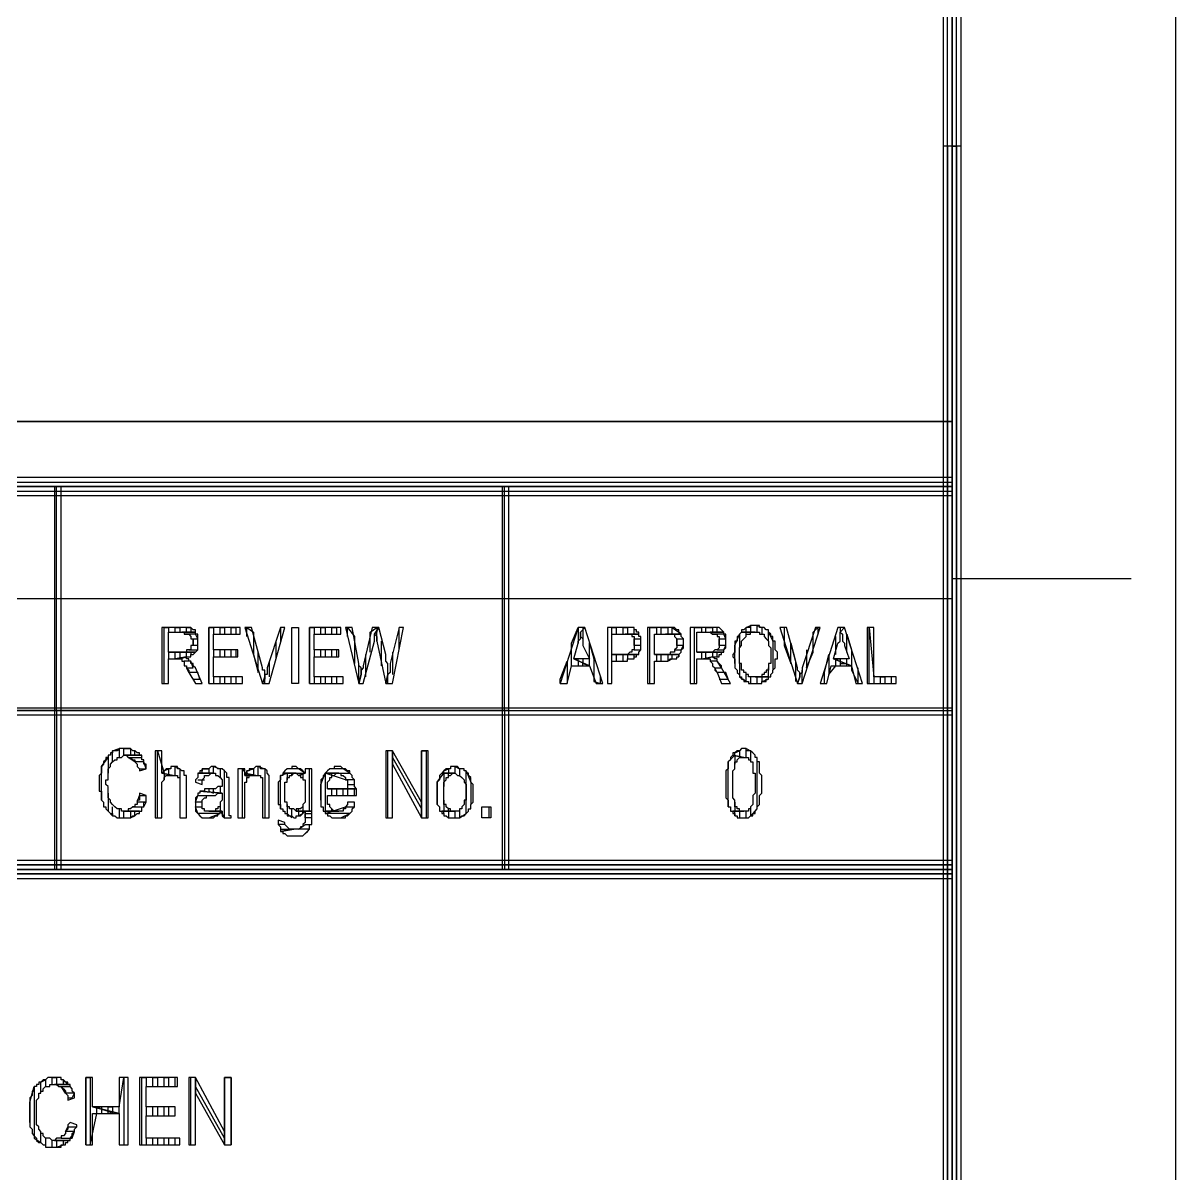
# Model space of a CAD drawing. Extents: x 0 to 594, y 0 to 420.
# Drawn here: x 542.5 to 594, y 51.4 to 102.8 of the extents above; entities that cross this region are included whole.
import ezdxf

# ---------------------------------------------------------------- set-up
doc = ezdxf.new("R2010")
doc.units = 0

msp = doc.modelspace()

# ---------------------------------------------------------------- linework, layer by layer
at = {"layer": 'GT_1', "flags": 128}
for points in [[(0, 0), (594, 0), (594, 420), (0, 420), (0, 0)], [(25, 10), (584, 10), (584, 85), (404, 85), (404, 410), (25, 410), (25, 10)], [(584, 85), (584, 410), (404, 410), (404, 85), (584, 85)], [(583.6, 10.4), (584.4, 9.6), (584.4, 410.4), (583.6, 409.6), (583.6, 10.4)], [(584.2, 9.8), (584.2, 410.2), (584, 410), (584, 10), (583.8, 10.2), (583.8, 409.8)], [(584.4, 97.3), (583.6, 97.3), (583.6, 10), (584.4, 10), (584.4, 97.3)], [(583.8, 97.3), (583.8, 10), (584, 10), (584, 97.3), (584.2, 97.3), (584.2, 10)], [(404, 82.5), (404, 81.7), (584, 81.7), (584, 82.5), (404, 82.5)], [(404, 81.9), (584, 81.9), (584, 82.1), (404, 82.1), (404, 82.3), (584, 82.3)], [(404, 82.1), (584, 82.1)], [(543.9, 72.1), (544.2, 72.1), (544.2, 82.1), (543.9, 82.1), (543.9, 72.1)], [(544, 72.1), (544, 82.1)], [(563.9, 72.1), (564.2, 72.1), (564.2, 82.1), (563.9, 82.1), (563.9, 72.1)], [(564, 72.1), (564, 82.1)], [(584, 78), (592, 78)], [(404, 77.1), (584, 77.1)], [(549.6, 75.8), (548.7, 75.8), (548.7, 73.3), (549, 73.3), (549, 74.4), (549.3, 74.4), (549.8, 74.5), (549.8, 74.5), (549.9, 74.5), (549.9, 74.5), (550, 74.5), (550, 74.6), (550.1, 74.6), (550.1, 74.6), (550.2, 74.7), (550.2, 74.7), (550.2, 74.7), (549, 74.7), (549, 75.6), (549.6, 75.6), (550.2, 75.6), (550.2, 75.7), (550.1, 75.7), (550.1, 75.7), (550, 75.8), (550, 75.8), (550, 75.8), (549.9, 75.8), (549.9, 75.8), (549.8, 75.8), (549.8, 75.8), (549.7, 75.8), (549.6, 75.8)], [(548.8, 73.3), (548.8, 75.8), (549, 75.8), (549, 75.6)], [(549.3, 75.6), (549.3, 75.8), (549.5, 75.8), (549.5, 75.6)], [(549.8, 75.6), (549.8, 75.8), (550, 75.8), (550, 75.6)], [(550.8, 73.3), (550.8, 75.8), (551, 75.8), (551, 75.5)], [(552.2, 75.8), (550.8, 75.8), (550.8, 73.3), (552.3, 73.3), (552.3, 73.6), (551, 73.6), (551, 74.5), (552.1, 74.5), (552.1, 74.8), (551, 74.8), (551, 75.5), (552.2, 75.5), (552.2, 75.8)], [(551.3, 75.5), (551.3, 75.8), (551.5, 75.8), (551.5, 75.5)], [(551.8, 75.5), (551.8, 75.8), (552, 75.8), (552, 75.5)], [(552.7, 75.8), (552.4, 75.8), (553.2, 73.3), (553.3, 73.6), (553.3, 73.7), (553.3, 73.7), (553.3, 73.8), (553.3, 73.9), (553.2, 73.9), (553.2, 74), (552.7, 75.8)], [(552.5, 75.4), (552.5, 75.8), (552.8, 75.6), (552.8, 74.6), (553, 73.8), (553, 74.7)], [(554.2, 75.8), (554, 75.8), (553.4, 74), (553.4, 74), (553.4, 73.9), (553.4, 73.9), (553.4, 73.8), (553.4, 73.7), (553.3, 73.7), (553.3, 73.6), (553.2, 73.3), (553.5, 73.3), (554.2, 75.8)], [(554, 75.8), (554, 75.2)], [(554.5, 73.3), (554.5, 75.8)], [(554.5, 73.3), (554.5, 75.8), (554.8, 75.8), (554.8, 73.3), (554.5, 73.3)], [(555.3, 73.3), (555.3, 75.8), (555.5, 75.8), (555.5, 75.5)], [(556.7, 75.8), (555.3, 75.8), (555.3, 73.3), (556.8, 73.3), (556.8, 73.6), (555.5, 73.6), (555.5, 74.5), (556.6, 74.5), (556.6, 74.8), (555.5, 74.8), (555.5, 75.5), (556.7, 75.5), (556.7, 75.8)], [(555.8, 75.5), (555.8, 75.8), (556, 75.8), (556, 75.5)], [(556.3, 75.5), (556.3, 75.8), (556.5, 75.8), (556.5, 75.5)], [(557.2, 75.8), (556.9, 75.8), (557.5, 73.3), (557.6, 73.7), (557.6, 73.7), (557.6, 73.8), (557.6, 73.8), (557.6, 73.9), (557.6, 74), (557.5, 74.1), (557.5, 74.1), (557.5, 74.2), (557.2, 75.8)], [(557, 75.4), (557, 75.8), (557.3, 75.4), (557.3, 74.2)], [(558.4, 75.8), (558.1, 75.8), (557.7, 74.1), (557.7, 74.1), (557.7, 74.1), (557.7, 74), (557.7, 74), (557.6, 73.9), (557.6, 73.8), (557.6, 73.7), (557.5, 73.3), (557.7, 73.3), (558.2, 75.2), (558.2, 75.3), (558.2, 75.3), (558.2, 75.4), (558.2, 75.4), (558.2, 75.5), (558.4, 75.8)], [(558, 74.7), (558, 75.6), (558.3, 75.8), (558.3, 75.6)], [(558.4, 75.8), (558.2, 75.5), (558.2, 75.5), (558.3, 75.4), (558.3, 75.3), (558.3, 75.2), (558.7, 73.3), (558.8, 73.7), (558.8, 73.7), (558.8, 73.8), (558.8, 73.9), (558.8, 73.9), (558.8, 74), (558.8, 74.1), (558.8, 74.1), (558.8, 74.2), (558.7, 74.3), (558.7, 74.3), (558.7, 74.4), (558.7, 74.5), (558.7, 74.6), (558.4, 75.8)], [(559.5, 75.8), (559.3, 75.8), (558.9, 74.2), (558.9, 74.1), (558.9, 74.1), (558.9, 74), (558.9, 73.9), (558.9, 73.9), (558.9, 73.8), (558.8, 73.7), (558.8, 73.7), (558.7, 73.3), (559, 73.3), (559.5, 75.8)], [(559.3, 74.8), (559.3, 75.8)], [(566.5, 73.3), (566.5, 73.5), (566.8, 74.3), (566.8, 73.3), (567, 74.1), (567, 75.1), (567.3, 75.8), (567.3, 75.1)], [(567.6, 75.8), (567.3, 75.8), (566.5, 73.3), (566.8, 73.3), (567, 74.1), (567.8, 74.1), (567.1, 74.4), (567.3, 75.1), (567.3, 75.2), (567.3, 75.2), (567.4, 75.3), (567.4, 75.4), (567.4, 75.4), (567.4, 75.5), (567.4, 75.6), (567.6, 75.8)], [(567.6, 75.8), (567.4, 75.6), (567.4, 75.5), (567.4, 75.5), (567.4, 75.4), (567.5, 75.3), (567.5, 75.3), (567.5, 75.2), (567.5, 75.1), (567.5, 75), (567.8, 74.4), (567.1, 74.4), (567.8, 74.1), (568.1, 73.3), (568.4, 73.3), (567.6, 75.8)], [(567.5, 75.8), (567.5, 75.8)], [(567.5, 75.8), (567.5, 75)], [(569.3, 75.8), (568.6, 75.8), (568.6, 73.3), (568.8, 73.3), (568.8, 74.3), (569.4, 74.3), (569.4, 74.3), (569.5, 74.3), (569.5, 74.4), (569.6, 74.4), (569.7, 74.4), (569.7, 74.4), (569.8, 74.4), (569.8, 74.4), (569.8, 74.5), (569.9, 74.5), (569.9, 74.5), (569.9, 74.6), (570, 74.6), (568.8, 74.6), (568.8, 75.5), (569.4, 75.5), (570, 75.5), (570, 75.6), (569.9, 75.6), (569.9, 75.7), (569.9, 75.7), (569.8, 75.7), (569.8, 75.8), (569.7, 75.8), (569.6, 75.8), (569.6, 75.8), (569.6, 75.8), (569.5, 75.8), (569.5, 75.8), (569.4, 75.8), (569.3, 75.8)], [(568.8, 73.3), (568.8, 75.8), (569, 75.8), (569, 75.5)], [(569.3, 75.5), (569.3, 75.8), (569.5, 75.8), (569.5, 75.5)], [(569.8, 75.5), (569.8, 75.8)], [(571.2, 75.8), (570.4, 75.8), (570.4, 73.3), (570.7, 73.3), (570.7, 74.3), (571.2, 74.3), (571.3, 74.3), (571.3, 74.3), (571.4, 74.4), (571.5, 74.4), (571.5, 74.4), (571.6, 74.4), (571.6, 74.4), (571.7, 74.4), (571.7, 74.5), (571.7, 74.5), (571.8, 74.5), (571.8, 74.6), (571.8, 74.6), (570.7, 74.6), (570.7, 75.5), (571.2, 75.5), (571.9, 75.5), (571.8, 75.6), (571.8, 75.6), (571.8, 75.7), (571.7, 75.7), (571.7, 75.7), (571.6, 75.8), (571.6, 75.8), (571.5, 75.8), (571.5, 75.8), (571.4, 75.8), (571.4, 75.8), (571.3, 75.8), (571.3, 75.8), (571.2, 75.8)], [(570.5, 73.3), (570.5, 75.8), (570.8, 75.8), (570.8, 75.5)], [(571, 75.5), (571, 75.8), (571.3, 75.8), (571.3, 75.5)], [(571.5, 75.5), (571.5, 75.8), (571.8, 75.6), (571.8, 75.5)], [(573.2, 75.8), (572.3, 75.8), (572.3, 73.3), (572.6, 73.3), (572.6, 74.4), (572.9, 74.4), (573.3, 74.5), (573.4, 74.5), (573.5, 74.5), (573.5, 74.5), (573.6, 74.5), (573.6, 74.6), (573.7, 74.6), (573.7, 74.6), (573.7, 74.7), (573.8, 74.7), (573.8, 74.7), (572.6, 74.7), (572.6, 75.6), (573.2, 75.6), (573.8, 75.6), (573.7, 75.7), (573.7, 75.7), (573.7, 75.7), (573.6, 75.8), (573.6, 75.8), (573.6, 75.8), (573.5, 75.8), (573.5, 75.8), (573.4, 75.8), (573.3, 75.8), (573.3, 75.8), (573.2, 75.8)], [(572.5, 73.3), (572.5, 75.8), (572.8, 75.8), (572.8, 75.6)], [(573, 75.6), (573, 75.8), (573.3, 75.8), (573.3, 75.6)], [(573.5, 75.6), (573.5, 75.8)], [(575.2, 75.9), (575.2, 75.9), (575.1, 75.9), (575.1, 75.9), (575, 75.9), (575, 75.8), (574.9, 75.8), (574.9, 75.8), (574.8, 75.8), (574.8, 75.8), (574.7, 75.7), (574.7, 75.7), (574.6, 75.7), (574.6, 75.6), (575.2, 75.6), (575.3, 75.6), (575.3, 75.6), (575.4, 75.6), (575.4, 75.5), (575.5, 75.5), (575.5, 75.5), (575.6, 75.5), (575.6, 75.4), (575.6, 75.4), (575.7, 75.3), (575.7, 75.3), (575.8, 75.2), (575.8, 75.2), (575.8, 75.1), (575.8, 75.1), (575.8, 75), (575.9, 74.9), (575.9, 74.9), (575.9, 74.8), (575.9, 74.7), (575.9, 74.7), (575.9, 74.6), (575.9, 74.5), (575.9, 74.4), (575.9, 74.4), (575.9, 74.3), (575.9, 74.2), (575.8, 74.2), (575.8, 74.1), (575.8, 74), (575.8, 74), (575.8, 73.9), (575.7, 73.9), (575.7, 73.8), (575.7, 73.8), (575.6, 73.8), (575.6, 73.7), (575.6, 73.7), (575.5, 73.7), (575.5, 73.6), (575.4, 73.6), (575.4, 73.6), (575.3, 73.6), (575.3, 73.6), (575.2, 73.6), (575.8, 73.6), (575.9, 73.6), (575.9, 73.7), (575.9, 73.7), (576, 73.8), (576, 73.8), (576, 73.9), (576, 73.9), (576.1, 74), (576.1, 74), (576.1, 74.1), (576.1, 74.2), (576.1, 74.2), (576.1, 74.3), (576.1, 74.4), (576.2, 74.4), (576.2, 74.5), (576.2, 74.6), (576.2, 74.6), (576.2, 74.7), (576.1, 74.8), (576.1, 74.9), (576.1, 74.9), (576.1, 75), (576.1, 75.1), (576.1, 75.1), (576.1, 75.2), (576, 75.2), (576, 75.3), (576, 75.3), (576, 75.4), (575.9, 75.4), (575.9, 75.5), (575.9, 75.5), (575.8, 75.6), (575.8, 75.6), (575.8, 75.7), (575.7, 75.7), (575.7, 75.7), (575.6, 75.8), (575.6, 75.8), (575.5, 75.8), (575.5, 75.8), (575.4, 75.8), (575.4, 75.9), (575.3, 75.9), (575.3, 75.9), (575.2, 75.9)], [(574.8, 75.6), (574.8, 75.8), (575, 75.9), (575, 75.6)], [(575.3, 75.6), (575.3, 75.9), (575.5, 75.8), (575.5, 75.5)], [(576.6, 75.8), (576.3, 75.8), (577.1, 73.3), (577.2, 73.6), (577.2, 73.7), (577.2, 73.7), (577.2, 73.8), (577.1, 73.9), (577.1, 73.9), (577.1, 74), (576.6, 75.8)], [(576.5, 75.8), (576.5, 75), (576.8, 74.2), (576.8, 75.1), (577, 74.3), (577, 73.4)], [(578.1, 75.8), (577.9, 75.8), (577.3, 74), (577.3, 74), (577.3, 73.9), (577.3, 73.9), (577.3, 73.8), (577.2, 73.7), (577.2, 73.7), (577.2, 73.6), (577.1, 73.3), (577.3, 73.3), (578.1, 75.8)], [(577.5, 74.8), (577.5, 74), (577.8, 74.7), (577.8, 75.6), (578, 75.8), (578, 75.5)], [(579.2, 75.8), (578.9, 75.8), (578.1, 73.3), (578.4, 73.3), (578.6, 74.1), (579.5, 74.1), (578.7, 74.4), (578.9, 75.1), (579, 75.2), (579, 75.2), (579, 75.3), (579, 75.4), (579, 75.4), (579, 75.5), (579, 75.6), (579.2, 75.8)], [(579.2, 75.8), (579, 75.6), (579.1, 75.5), (579.1, 75.5), (579.1, 75.4), (579.1, 75.3), (579.1, 75.3), (579.1, 75.2), (579.2, 75.1), (579.2, 75), (579.4, 74.4), (578.7, 74.4), (579.5, 74.1), (579.7, 73.3), (580, 73.3), (579.2, 75.8)], [(579, 75.8), (579, 75.6)], [(580.5, 75.8), (580.2, 75.8), (580.2, 73.3), (581.5, 73.3), (581.5, 73.6), (580.5, 73.6), (580.5, 75.8)], [(580.3, 73.3), (580.3, 75.8), (580.5, 73.6), (580.5, 73.3), (580.8, 73.3), (580.8, 73.6), (581, 73.6), (581, 73.3), (581.3, 73.3), (581.3, 73.6)], [(550.2, 75.6), (549.6, 75.6), (549.7, 75.6), (549.7, 75.5), (549.8, 75.5), (549.8, 75.5), (549.9, 75.5), (549.9, 75.5), (550, 75.4), (550, 75.4), (550, 75.3), (550.1, 75.3), (550.1, 75.2), (550.1, 75.1), (550.1, 75.1), (550.1, 75), (550, 75), (550, 74.9), (550, 74.9), (550, 74.8), (549.9, 74.8), (549.9, 74.8), (549.8, 74.8), (549.8, 74.7), (549.7, 74.7), (549.6, 74.7), (549.6, 74.7), (549, 74.7), (550.2, 74.7), (550.3, 74.8), (550.3, 74.8), (550.3, 74.9), (550.3, 74.9), (550.3, 75), (550.3, 75.1), (550.3, 75.1), (550.3, 75.2), (550.3, 75.3), (550.3, 75.3), (550.3, 75.4), (550.3, 75.5), (550.3, 75.5), (550.2, 75.5), (550.2, 75.6)], [(549.9, 74.8), (550.3, 74.8), (550.3, 75), (550.1, 75), (550.1, 75.3), (550.3, 75.3), (550.2, 75.5), (549.7, 75.5)], [(553.8, 74.4), (553.8, 75.2)], [(558.3, 75.2), (558.3, 75.6)], [(558.5, 75.2), (558.5, 74.1)], [(570, 75.5), (569.4, 75.5), (569.4, 75.5), (569.5, 75.5), (569.5, 75.5), (569.6, 75.5), (569.6, 75.5), (569.6, 75.5), (569.7, 75.5), (569.7, 75.4), (569.8, 75.4), (569.8, 75.4), (569.8, 75.3), (569.8, 75.2), (569.8, 75.2), (569.8, 75.1), (569.8, 75.1), (569.8, 75), (569.8, 74.9), (569.8, 74.9), (569.8, 74.8), (569.7, 74.8), (569.7, 74.7), (569.7, 74.7), (569.6, 74.7), (569.6, 74.7), (569.5, 74.6), (569.4, 74.6), (569.4, 74.6), (568.8, 74.6), (570, 74.6), (570, 74.7), (570, 74.7), (570.1, 74.8), (570.1, 74.8), (570.1, 74.9), (570.1, 75), (570.1, 75), (570.1, 75.1), (570.1, 75.2), (570.1, 75.3), (570.1, 75.3), (570.1, 75.4), (570, 75.4), (570, 75.5), (570, 75.5)], [(569.8, 74.8), (570.1, 74.8), (570.1, 75), (569.8, 75), (569.8, 75.3), (570.1, 75.3)], [(571.9, 75.5), (571.2, 75.5), (571.3, 75.5), (571.3, 75.5), (571.4, 75.5), (571.4, 75.5), (571.5, 75.5), (571.5, 75.5), (571.6, 75.5), (571.6, 75.4), (571.6, 75.4), (571.7, 75.3), (571.7, 75.2), (571.7, 75.2), (571.7, 75.1), (571.7, 75.1), (571.7, 75), (571.7, 74.9), (571.7, 74.9), (571.6, 74.8), (571.6, 74.8), (571.6, 74.7), (571.5, 74.7), (571.5, 74.7), (571.4, 74.7), (571.4, 74.6), (571.3, 74.6), (571.2, 74.6), (570.7, 74.6), (571.8, 74.6), (571.9, 74.7), (571.9, 74.7), (571.9, 74.8), (571.9, 74.8), (572, 74.9), (572, 75), (572, 75), (572, 75.1), (572, 75.2), (572, 75.3), (572, 75.3), (571.9, 75.4), (571.9, 75.4), (571.9, 75.5), (571.9, 75.5)], [(571.6, 74.8), (571.9, 74.8), (572, 75), (571.7, 75), (571.7, 75.3), (572, 75.3)], [(573.8, 75.6), (573.2, 75.6), (573.2, 75.6), (573.3, 75.5), (573.4, 75.5), (573.4, 75.5), (573.5, 75.5), (573.5, 75.5), (573.5, 75.4), (573.6, 75.4), (573.6, 75.3), (573.6, 75.3), (573.6, 75.2), (573.6, 75.1), (573.6, 75.1), (573.6, 75), (573.6, 75), (573.6, 74.9), (573.6, 74.9), (573.5, 74.8), (573.5, 74.8), (573.4, 74.8), (573.4, 74.8), (573.4, 74.8), (573.3, 74.7), (573.3, 74.7), (573.2, 74.7), (573.1, 74.7), (572.6, 74.7), (573.8, 74.7), (573.8, 74.8), (573.8, 74.8), (573.9, 74.9), (573.9, 74.9), (573.9, 75), (573.9, 75.1), (573.9, 75.1), (573.9, 75.2), (573.9, 75.3), (573.9, 75.3), (573.9, 75.4), (573.9, 75.5), (573.8, 75.5), (573.8, 75.5), (573.8, 75.6)], [(573.5, 74.8), (573.8, 74.8), (573.9, 75), (573.6, 75), (573.6, 75.3), (573.9, 75.3), (573.8, 75.5), (573.3, 75.5)], [(574.6, 75.6), (574.6, 75.6), (574.5, 75.5), (574.5, 75.5), (574.5, 75.4), (574.4, 75.4), (574.4, 75.3), (574.4, 75.3), (574.4, 75.2), (574.3, 75.2), (574.3, 75.1), (574.3, 75.1), (574.3, 75), (574.3, 74.9), (574.3, 74.8), (574.3, 74.8), (574.3, 74.7), (574.2, 74.6), (574.2, 74.5), (574.2, 74.5), (574.2, 74.5), (574.3, 74.4), (574.3, 74.3), (574.3, 74.2), (574.3, 74.2), (574.3, 74.1), (574.3, 74), (574.3, 74), (574.4, 73.9), (574.4, 73.8), (574.4, 73.8), (574.5, 73.7), (574.5, 73.7), (574.5, 73.6), (574.6, 73.6), (574.6, 73.5), (574.7, 73.5), (574.7, 73.5), (574.7, 73.4), (574.8, 73.4), (574.8, 73.4), (574.9, 73.4), (574.9, 73.3), (575, 73.3), (575, 73.3), (575.1, 73.3), (575.1, 73.3), (575.2, 73.3), (575.3, 73.3), (575.3, 73.3), (575.4, 73.3), (575.4, 73.3), (575.5, 73.3), (575.5, 73.4), (575.6, 73.4), (575.6, 73.4), (575.7, 73.4), (575.7, 73.4), (575.7, 73.5), (575.8, 73.5), (575.8, 73.6), (575.2, 73.6), (575.2, 73.6), (575.1, 73.6), (575.1, 73.6), (575, 73.6), (575, 73.6), (574.9, 73.6), (574.9, 73.7), (574.8, 73.7), (574.8, 73.7), (574.8, 73.8), (574.7, 73.8), (574.7, 73.9), (574.6, 73.9), (574.6, 74), (574.6, 74.1), (574.6, 74.1), (574.6, 74.2), (574.5, 74.2), (574.5, 74.3), (574.5, 74.4), (574.5, 74.5), (574.5, 74.5), (574.5, 74.6), (574.5, 74.7), (574.5, 74.8), (574.5, 74.8), (574.5, 74.9), (574.6, 75), (574.6, 75), (574.6, 75.1), (574.6, 75.2), (574.6, 75.2), (574.7, 75.3), (574.7, 75.3), (574.7, 75.3), (574.8, 75.4), (574.8, 75.4), (574.8, 75.5), (574.9, 75.5), (574.9, 75.5), (575, 75.5), (575, 75.6), (575.1, 75.6), (575.2, 75.6), (575.2, 75.6), (574.6, 75.6)], [(574.3, 74.2), (574.3, 75), (574.5, 75.5), (574.5, 74.9)], [(574.8, 75.4), (574.8, 75.6), (575, 75.6), (575, 75.6)], [(575.8, 75.2), (575.8, 75.6), (576, 75.2), (576, 73.9)], [(578.8, 74.6), (578.8, 75.4)], [(579.3, 74.7), (579.3, 75.5), (579.5, 74.8), (579.5, 73.9), (579.8, 73.3), (579.8, 74)], [(549, 74.7), (549, 74.4), (549.3, 74.4), (549.3, 74.7)], [(549.5, 74.7), (549.5, 74.4), (549.8, 74.5), (549.8, 74.7)], [(550, 74.7), (550, 74.6)], [(551, 74.8), (551, 74.5)], [(551.3, 74.5), (551.3, 74.8)], [(551.5, 74.8), (551.5, 74.5)], [(551.8, 74.5), (551.8, 74.8)], [(552, 74.8), (552, 74.5)], [(555.5, 74.8), (555.5, 74.5)], [(555.8, 74.5), (555.8, 74.8)], [(556, 74.8), (556, 74.5)], [(556.3, 74.5), (556.3, 74.8)], [(556.5, 74.8), (556.5, 74.5)], [(559, 74.7), (559, 73.7)], [(567.5, 74.4), (567.5, 74.2), (567.8, 74.1), (567.8, 75.1), (568, 74.4), (568, 73.4), (568.3, 73.3), (568.3, 73.6)], [(572.8, 74.7), (572.8, 74.4), (573, 74.4), (573, 74.7)], [(573.3, 74.7), (573.3, 74.5), (573.5, 74.5), (573.5, 74.7)], [(549.8, 74.5), (549.3, 74.4), (549.4, 74.4), (549.4, 74.4), (549.5, 74.4), (549.5, 74.4), (549.5, 74.4), (549.6, 74.4), (549.6, 74.3), (549.6, 74.3), (549.7, 74.3), (549.7, 74.2), (549.7, 74.1), (549.8, 74.1), (549.8, 74), (549.8, 74), (549.9, 73.9), (549.9, 73.8), (550.2, 73.3), (550.5, 73.3), (550.2, 74), (550.1, 74.1), (550.1, 74.1), (550.1, 74.2), (550, 74.2), (550, 74.3), (549.9, 74.3), (549.9, 74.4), (549.9, 74.4), (549.8, 74.4), (549.8, 74.5)], [(550.1, 73.5), (550.4, 73.5), (550.3, 73.8), (549.9, 73.8), (549.8, 74), (550.1, 74), (550, 74.3), (549.7, 74.3)], [(553.5, 74.3), (553.5, 73.6)], [(557.8, 74.6), (557.8, 73.6)], [(567.3, 74.3), (567.3, 74.4)], [(567.3, 74.3), (567.3, 74.1), (567.5, 74.1), (567.5, 74.2)], [(569, 74.6), (569, 74.3), (569.3, 74.3), (569.3, 74.6)], [(569.5, 74.6), (569.5, 74.4), (569.8, 74.4), (569.8, 74.6)], [(570.8, 74.6), (570.8, 74.3), (571, 74.3), (571, 74.6)], [(571.3, 74.6), (571.3, 74.3), (571.5, 74.4), (571.5, 74.6)], [(571.8, 74.6), (571.8, 74.5)], [(573.3, 74.5), (572.9, 74.4), (572.9, 74.4), (573, 74.4), (573, 74.4), (573.1, 74.4), (573.1, 74.4), (573.2, 74.4), (573.2, 74.3), (573.2, 74.3), (573.2, 74.3), (573.3, 74.2), (573.3, 74.1), (573.3, 74.1), (573.4, 74), (573.4, 74), (573.4, 73.9), (573.5, 73.8), (573.7, 73.3), (574.1, 73.3), (573.7, 74), (573.7, 74), (573.7, 74.1), (573.7, 74.1), (573.6, 74.2), (573.6, 74.2), (573.5, 74.3), (573.5, 74.3), (573.5, 74.4), (573.5, 74.4), (573.4, 74.4), (573.3, 74.5)], [(573.6, 73.5), (574, 73.5), (573.9, 73.8), (573.5, 73.8), (573.4, 74), (573.7, 74), (573.5, 74.3), (573.2, 74.3)], [(574.5, 74.2), (574.5, 73.6), (574.8, 73.4), (574.8, 73.7)], [(578.3, 73.3), (578.3, 73.8), (578.5, 74.6), (578.5, 73.7), (578.8, 74.1), (578.8, 74.3)], [(578.8, 74.3), (578.8, 74.4), (579, 74.4), (579, 74.2), (579.3, 74.2), (579.3, 74.4)], [(579, 74.2), (579, 74.1), (579.3, 74.1), (579.3, 74.2)], [(553.3, 73.7), (553.3, 73.5)], [(557.5, 73.5), (557.5, 74.1)], [(558.8, 73.5), (558.8, 74)], [(567.8, 74.1), (567.8, 74.1)], [(575.5, 73.7), (575.5, 73.6), (575.8, 73.6), (575.8, 74)], [(577.3, 73.3), (577.3, 73.9)], [(551, 73.6), (551, 73.3), (551.3, 73.3), (551.3, 73.6)], [(551.5, 73.6), (551.5, 73.3), (551.8, 73.3), (551.8, 73.6)], [(552, 73.6), (552, 73.3)], [(553.3, 73.3), (553.3, 73.5)], [(555.5, 73.6), (555.5, 73.3), (555.8, 73.3), (555.8, 73.6)], [(556, 73.6), (556, 73.3), (556.3, 73.3), (556.3, 73.6)], [(556.5, 73.6), (556.5, 73.3)], [(557.5, 73.3), (557.5, 73.5)], [(558.8, 73.3), (558.8, 73.5)], [(575, 73.6), (575, 73.3), (575.3, 73.3), (575.3, 73.6), (575.5, 73.6), (575.5, 73.4), (575.8, 73.5), (575.8, 73.6)], [(575.3, 73.6), (575.3, 73.6)], [(404, 72.2), (404, 71.9), (584, 71.9), (584, 72.2), (404, 72.2)], [(404, 72.1), (584, 72.1)], [(404, 72.1), (584, 72.1)], [(564, 72.1), (544, 72.1), (524, 72.1), (504, 72.1), (484, 72.1), (464, 72.1)], [(542.7, 72.1), (549.7, 72.1)], [(544.2, 72.1), (543.9, 72.1), (543.9, 65), (544.2, 65), (544.2, 72.1)], [(544, 72.1), (544, 65)], [(551.5, 72.1), (551.9, 72.1)], [(553.7, 72.1), (560.7, 72.1)], [(562.5, 72.1), (562.9, 72.1)], [(564.2, 72.1), (563.9, 72.1), (563.9, 65), (564.2, 65), (564.2, 72.1)], [(564, 72.1), (564, 65)], [(564.7, 72.1), (571.7, 72.1)], [(573.5, 72.1), (573.9, 72.1)], [(575.7, 72.1), (584, 72.1)], [(547.1, 70.4), (547, 70.4), (547, 70.4), (546.9, 70.4), (546.8, 70.4), (546.8, 70.4), (546.7, 70.3), (546.7, 70.3), (546.6, 70.3), (546.5, 70.3), (546.5, 70.2), (546.4, 70.2), (546.4, 70.1), (546.3, 70.1), (546.3, 70), (546.2, 70), (546.2, 69.9), (546.1, 69.8), (546.1, 69.8), (546.1, 69.7), (546.1, 69.7), (546, 69.6), (546, 69.5), (546, 69.5), (546, 69.4), (546, 69.3), (545.9, 69.2), (545.9, 69.1), (545.9, 69), (545.9, 69), (545.9, 68.9), (545.9, 68.8), (545.9, 68.7), (545.9, 68.6), (545.9, 68.5), (546, 68.5), (546, 68.4), (546, 68.3), (546, 68.2), (546, 68.1), (546, 68.1), (546.1, 68), (546.1, 67.9), (546.1, 67.8), (546.2, 67.8), (546.2, 67.7), (546.3, 67.6), (546.3, 67.6), (546.4, 67.5), (546.4, 67.5), (546.5, 67.5), (546.5, 67.4), (546.6, 67.4), (546.6, 67.4), (546.7, 67.3), (546.8, 67.3), (546.8, 67.3), (546.9, 67.3), (547, 67.3), (547, 67.3), (547.1, 67.3), (547.1, 67.3), (547.2, 67.3), (547.3, 67.3), (547.3, 67.3), (547.4, 67.4), (547.5, 67.4), (547.5, 67.4), (547.6, 67.5), (547.6, 67.5), (547.7, 67.5), (547.7, 67.6), (547, 67.6), (547, 67.6), (546.9, 67.6), (546.9, 67.7), (546.8, 67.7), (546.7, 67.7), (546.7, 67.7), (546.6, 67.8), (546.6, 67.8), (546.5, 67.9), (546.5, 67.9), (546.4, 68), (546.4, 68), (546.4, 68.1), (546.3, 68.2), (546.3, 68.2), (546.3, 68.3), (546.3, 68.4), (546.3, 68.4), (546.3, 68.5), (546.3, 68.6), (546.3, 68.7), (546.2, 68.8), (546.2, 68.9), (546.2, 69), (546.3, 69), (546.3, 69.1), (546.3, 69.2), (546.3, 69.3), (546.3, 69.4), (546.3, 69.4), (546.3, 69.5), (546.4, 69.6), (546.4, 69.7), (546.4, 69.7), (546.5, 69.8), (546.5, 69.8), (546.6, 69.9), (546.6, 69.9), (546.7, 69.9), (546.7, 70), (546.8, 70), (546.8, 70), (546.9, 70), (547, 70.1), (547, 70.1), (547.8, 70.1), (547.7, 70.1), (547.7, 70.2), (547.6, 70.2), (547.6, 70.2), (547.5, 70.3), (547.5, 70.3), (547.4, 70.3), (547.3, 70.4), (547.3, 70.4), (547.2, 70.4), (547.1, 70.4), (547.1, 70.4)], [(546.5, 69.8), (546.5, 70.3), (546.8, 70.4), (546.8, 70)], [(547, 70.1), (547, 70.4), (547.3, 70.4), (547.3, 70.1)], [(547.8, 70.1), (547, 70.1), (547.1, 70.1), (547.2, 70), (547.2, 70), (547.3, 70), (547.3, 70), (547.4, 69.9), (547.4, 69.9), (547.5, 69.9), (547.5, 69.8), (547.6, 69.7), (547.6, 69.7), (547.6, 69.6), (547.7, 69.5), (547.7, 69.4), (548, 69.5), (548, 69.6), (548, 69.7), (547.9, 69.7), (547.9, 69.8), (547.9, 69.9), (547.8, 69.9), (547.8, 70), (547.8, 70.1)], [(547.5, 70.1), (547.5, 70.3)], [(548.7, 70.3), (548.4, 70.3), (548.4, 67.3), (548.7, 67.3), (548.7, 68.5), (548.7, 68.6), (548.7, 68.7), (548.7, 68.8), (548.7, 68.9), (548.7, 68.9), (548.8, 69), (548.8, 69.1), (548.8, 69.1), (548.9, 69.2), (549, 69.2), (549, 69.2), (549.1, 69.2), (549.2, 69.2), (548.7, 69.3), (548.7, 70.3)], [(548.5, 67.3), (548.5, 70.3), (548.8, 69.3), (548.8, 69)], [(559, 70.3), (558.7, 70.3), (558.7, 67.3), (559, 67.3), (559, 69.7), (559, 70.3)], [(558.8, 67.3), (558.8, 70.3)], [(559, 70.3), (559, 69.7), (560.3, 67.3), (560.3, 68), (559, 70.3)], [(560.3, 67.3), (560.3, 70.3), (560.5, 70.3), (560.5, 67.3)], [(560.6, 70.3), (560.3, 70.3), (560.3, 68), (560.3, 67.3), (560.6, 67.3), (560.6, 70.3)], [(574.2, 70.1), (574.1, 70), (574.1, 69.9), (574, 69.8), (574, 69.8), (574, 69.7), (574, 69.7), (574, 69.6), (574, 69.5), (573.9, 69.4), (573.9, 69.4), (573.9, 69.3), (573.9, 69.2), (573.9, 69.1), (573.9, 69), (573.9, 68.9), (573.9, 68.8), (573.9, 68.8), (573.9, 68.7), (573.9, 68.6), (573.9, 68.5), (573.9, 68.4), (573.9, 68.3), (573.9, 68.2), (574, 68.1), (574, 68), (574, 68), (574, 67.9), (574, 67.8), (574.1, 67.8), (574.1, 67.7), (574.1, 67.7), (574.1, 67.6), (574.2, 67.6), (574.7, 67.6), (574.7, 67.6), (574.6, 67.6), (574.5, 67.6), (574.5, 67.7), (574.4, 67.7), (574.4, 67.8), (574.3, 67.8), (574.3, 67.9), (574.3, 67.9), (574.3, 68), (574.3, 68.1), (574.3, 68.1), (574.2, 68.2), (574.2, 68.3), (574.2, 68.4), (574.2, 68.5), (574.2, 68.6), (574.2, 68.7), (574.2, 68.8), (574.2, 68.9), (574.2, 69), (574.2, 69.1), (574.2, 69.2), (574.2, 69.3), (574.2, 69.4), (574.3, 69.5), (574.3, 69.5), (574.3, 69.6), (574.3, 69.7), (574.3, 69.7), (574.3, 69.8), (574.4, 69.8), (574.4, 69.9), (574.5, 70), (574.5, 70), (574.6, 70), (574.6, 70), (574.7, 70), (574.2, 70.1)], [(574, 67.8), (574, 69.8), (574.3, 70.1), (574.3, 69.7)], [(574.7, 70.4), (574.6, 70.4), (574.5, 70.3), (574.5, 70.3), (574.4, 70.3), (574.4, 70.3), (574.3, 70.2), (574.3, 70.2), (574.2, 70.2), (574.2, 70.1), (574.2, 70.1), (574.7, 70), (574.7, 70), (574.8, 70), (574.8, 70), (574.9, 70), (574.9, 69.9), (575, 69.9), (575, 69.8), (575, 69.8), (575.1, 69.8), (575.1, 69.7), (575.1, 69.6), (575.1, 69.6), (575.1, 69.5), (575.1, 69.4), (575.1, 69.3), (575.2, 69.3), (575.2, 69.2), (575.2, 69.1), (575.2, 68.9), (575.2, 68.8), (575.2, 68.8), (575.2, 68.7), (575.2, 68.6), (575.2, 68.5), (575.2, 68.4), (575.1, 68.3), (575.1, 68.2), (575.1, 68.1), (575.1, 68.1), (575.1, 68), (575.1, 67.9), (575.1, 67.9), (575, 67.8), (575, 67.8), (575, 67.7), (574.9, 67.7), (574.9, 67.6), (574.8, 67.6), (574.8, 67.6), (574.7, 67.6), (574.2, 67.6), (574.2, 67.5), (574.3, 67.5), (574.3, 67.4), (574.4, 67.4), (574.4, 67.3), (574.5, 67.3), (574.6, 67.3), (574.6, 67.3), (574.7, 67.3), (574.7, 67.3), (574.8, 67.3), (574.8, 67.3), (574.9, 67.3), (575, 67.4), (575, 67.4), (575.1, 67.4), (575.1, 67.5), (575.1, 67.5), (575.2, 67.5), (575.2, 67.6), (575.3, 67.7), (575.3, 67.7), (575.3, 67.8), (575.4, 67.9), (575.4, 68), (575.4, 68), (575.4, 68.1), (575.4, 68.1), (575.4, 68.2), (575.4, 68.3), (575.5, 68.4), (575.5, 68.4), (575.5, 68.5), (575.5, 68.6), (575.5, 68.7), (575.5, 68.8), (575.5, 68.9), (575.5, 69), (575.5, 69.1), (575.5, 69.2), (575.5, 69.2), (575.4, 69.3), (575.4, 69.4), (575.4, 69.5), (575.4, 69.5), (575.4, 69.6), (575.4, 69.7), (575.4, 69.8), (575.3, 69.8), (575.3, 69.9), (575.3, 70), (575.2, 70), (575.2, 70.1), (575.1, 70.2), (575.1, 70.2), (575, 70.3), (575, 70.3), (575, 70.3), (574.9, 70.3), (574.8, 70.3), (574.8, 70.4), (574.7, 70.4)], [(574.3, 70.1), (574.3, 70.2), (574.5, 70.3), (574.5, 70)], [(574.8, 70), (574.8, 70.4), (575, 70.3), (575, 69.8)], [(546, 68.1), (546, 69.6), (546.3, 70), (546.3, 69.3)], [(547.7, 69.5), (548, 69.5), (547.9, 69.8), (547.5, 69.8), (547.2, 70), (547.8, 70)], [(549.2, 69.6), (549.1, 69.6), (549.1, 69.5), (549, 69.5), (548.9, 69.5), (548.9, 69.5), (548.8, 69.4), (548.8, 69.4), (548.7, 69.3), (548.7, 69.3), (549.2, 69.2), (549.2, 69.2), (549.3, 69.2), (549.3, 69.2), (549.4, 69.2), (549.4, 69.1), (549.4, 69.1), (549.5, 69.1), (549.5, 69), (549.5, 68.9), (549.5, 68.8), (549.5, 68.7), (549.5, 67.3), (549.8, 67.3), (549.8, 68.7), (549.8, 68.8), (549.8, 68.9), (549.8, 69), (549.8, 69.1), (549.8, 69.1), (549.8, 69.2), (549.7, 69.2), (549.7, 69.3), (549.7, 69.4), (549.6, 69.4), (549.5, 69.5), (549.5, 69.5), (549.5, 69.5), (549.4, 69.5), (549.4, 69.6), (549.3, 69.6), (549.2, 69.6)], [(548.8, 69.3), (548.8, 69.4), (549, 69.5), (549, 69.2), (549.3, 69.2), (549.3, 69.6), (549.5, 69.5), (549.5, 67.3), (549.8, 67.3), (549.8, 69)], [(551, 69.6), (550.9, 69.6), (550.9, 69.6), (550.8, 69.5), (550.7, 69.5), (550.7, 69.5), (550.6, 69.5), (550.5, 69.5), (550.5, 69.4), (550.4, 69.4), (550.4, 69.3), (550.3, 69.3), (551, 69.3), (551, 69.3), (551.1, 69.3), (551.1, 69.2), (551.2, 69.2), (551.2, 69.2), (551.3, 69.1), (551.3, 69.1), (551.3, 69.1), (551.4, 69), (551.4, 68.9), (551.4, 68.8), (551.4, 68.7), (551.3, 68.7), (551.3, 68.7), (551.2, 68.7), (551.2, 68.7), (551.1, 68.6), (551, 68.6), (550.9, 68.6), (550.8, 68.6), (550.8, 68.6), (550.7, 68.6), (550.6, 68.6), (550.6, 68.5), (550.5, 68.5), (550.5, 68.5), (550.4, 68.5), (551.4, 68.4), (551.4, 68.3), (551.4, 68.2), (551.4, 68.1), (551.4, 68.1), (551.3, 68), (551.3, 67.9), (551.3, 67.9), (551.3, 67.8), (551.2, 67.8), (551.2, 67.7), (551.1, 67.7), (551.1, 67.6), (551, 67.6), (551.4, 67.6), (551.4, 67.6), (551.4, 67.5), (551.4, 67.4), (551.5, 67.3), (551.8, 67.3), (551.8, 67.4), (551.7, 67.4), (551.7, 67.5), (551.7, 67.6), (551.7, 67.6), (551.7, 67.7), (551.7, 67.7), (551.7, 67.8), (551.7, 67.9), (551.7, 68), (551.7, 68.1), (551.7, 68.3), (551.7, 68.7), (551.7, 68.8), (551.7, 68.9), (551.7, 69), (551.7, 69), (551.7, 69.1), (551.6, 69.1), (551.6, 69.2), (551.6, 69.3), (551.6, 69.3), (551.5, 69.4), (551.5, 69.4), (551.4, 69.5), (551.4, 69.5), (551.3, 69.5), (551.3, 69.5), (551.2, 69.5), (551.1, 69.6), (551.1, 69.6), (551, 69.6)], [(551, 69.3), (551, 69.6), (551.3, 69.5), (551.3, 69.1)], [(552.9, 69.6), (552.9, 69.6), (552.8, 69.5), (552.7, 69.5), (552.7, 69.5), (552.6, 69.5), (552.6, 69.4), (552.5, 69.4), (552.5, 69.3), (552.4, 69.3), (552.9, 69.2), (553, 69.2), (553, 69.2), (553.1, 69.2), (553.1, 69.1), (553.2, 69.1), (553.2, 69), (553.2, 69), (553.2, 68.9), (553.2, 68.9), (553.2, 68.8), (553.2, 68.7), (553.2, 67.3), (553.5, 67.3), (553.5, 68.7), (553.5, 68.7), (553.5, 68.8), (553.5, 68.9), (553.5, 69), (553.5, 69), (553.5, 69.1), (553.5, 69.2), (553.5, 69.2), (553.4, 69.3), (553.4, 69.4), (553.4, 69.4), (553.3, 69.5), (553.2, 69.5), (553.2, 69.5), (553.1, 69.5), (553.1, 69.6), (553, 69.6), (552.9, 69.6)], [(552.5, 69.3), (552.5, 69.4), (552.8, 69.5), (552.8, 69.2), (553, 69.2), (553, 69.6), (553.3, 69.5), (553.3, 67.3)], [(554.6, 69.6), (554.6, 69.6), (554.5, 69.6), (554.5, 69.5), (554.4, 69.5), (554.3, 69.5), (554.3, 69.5), (554.2, 69.4), (554.2, 69.4), (554.2, 69.4), (554.1, 69.3), (554.7, 69.3), (554.7, 69.3), (554.8, 69.2), (555.1, 69.3), (555.1, 69.3), (555, 69.4), (555, 69.4), (554.9, 69.5), (554.9, 69.5), (554.8, 69.5), (554.8, 69.5), (554.7, 69.6), (554.6, 69.6)], [(556.6, 69.6), (556.5, 69.6), (556.4, 69.6), (556.4, 69.5), (556.3, 69.5), (556.2, 69.5), (556.2, 69.5), (556.1, 69.4), (556.1, 69.4), (556, 69.3), (556, 69.3), (556.6, 69.3), (556.6, 69.3), (556.7, 69.3), (556.7, 69.2), (556.8, 69.2), (556.8, 69.2), (556.9, 69.1), (556.9, 69), (557, 69), (557, 68.9), (557, 68.8), (557, 68.7), (557, 68.6), (556.1, 68.6), (557.4, 68.6), (557.3, 68.7), (557.3, 68.8), (557.3, 68.9), (557.3, 68.9), (557.3, 69), (557.2, 69.1), (557.2, 69.2), (557.2, 69.2), (557.1, 69.3), (557.1, 69.3), (557.1, 69.4), (557, 69.4), (556.9, 69.5), (556.9, 69.5), (556.8, 69.5), (556.8, 69.5), (556.7, 69.6), (556.6, 69.6), (556.6, 69.6)], [(559, 70), (560.3, 67.7)], [(561.8, 69.6), (561.8, 69.6), (561.7, 69.6), (561.6, 69.6), (561.6, 69.5), (561.5, 69.5), (561.4, 69.5), (561.4, 69.5), (561.3, 69.4), (561.3, 69.4), (561.2, 69.3), (561.2, 69.3), (561.2, 69.3), (561.8, 69.3), (561.8, 69.3), (561.9, 69.2), (561.9, 69.2), (562, 69.2), (562, 69.2), (562.1, 69.1), (562.1, 69.1), (562.2, 69), (562.2, 68.9), (562.2, 68.9), (562.3, 68.8), (562.3, 68.7), (562.3, 68.6), (562.3, 68.5), (562.3, 68.4), (562.3, 68.4), (562.3, 68.3), (562.3, 68.2), (562.3, 68.1), (562.2, 68.1), (562.2, 68), (562.2, 67.9), (562.2, 67.9), (562.1, 67.8), (562.1, 67.8), (562.1, 67.7), (562, 67.7), (562, 67.6), (561.9, 67.6), (561.8, 67.6), (561.8, 67.6), (561.2, 67.6), (561.2, 67.5), (561.3, 67.5), (561.3, 67.4), (561.4, 67.4), (561.4, 67.4), (561.5, 67.3), (561.6, 67.3), (561.6, 67.3), (561.7, 67.3), (561.8, 67.3), (561.8, 67.3), (561.9, 67.3), (562, 67.3), (562, 67.3), (562.1, 67.4), (562.1, 67.4), (562.2, 67.4), (562.2, 67.4), (562.3, 67.5), (562.3, 67.5), (562.4, 67.6), (562.4, 67.7), (562.5, 67.7), (562.5, 67.8), (562.5, 67.9), (562.5, 67.9), (562.6, 68), (562.6, 68.1), (562.6, 68.2), (562.6, 68.3), (562.6, 68.4), (562.6, 68.5), (562.6, 68.5), (562.6, 68.6), (562.6, 68.7), (562.6, 68.8), (562.5, 68.9), (562.5, 69), (562.5, 69), (562.5, 69.1), (562.4, 69.2), (562.4, 69.2), (562.4, 69.3), (562.3, 69.3), (562.3, 69.4), (562.2, 69.4), (562.2, 69.5), (562.1, 69.5), (562, 69.5), (562, 69.5), (561.9, 69.6), (561.8, 69.6), (561.8, 69.6)], [(561.8, 69.3), (561.8, 69.6), (562, 69.5), (562, 69.2)], [(574.5, 70), (574.5, 70)], [(575, 67.8), (575, 67.4), (575.3, 67.7), (575.3, 70)], [(550.3, 69.3), (550.3, 69.2), (550.3, 69.1), (550.3, 69.1), (550.2, 69), (550.2, 68.9), (550.5, 68.8), (550.5, 68.9), (550.5, 69), (550.6, 69.1), (550.6, 69.1), (550.6, 69.2), (550.7, 69.2), (550.7, 69.2), (550.8, 69.2), (550.9, 69.3), (551, 69.3), (550.3, 69.3)], [(550.5, 69.3), (550.5, 69.5), (550.8, 69.5), (550.8, 69.3)], [(551.3, 67.8), (551.3, 67.6), (551.5, 67.3), (551.5, 69.4)], [(552.4, 69.5), (552.1, 69.5), (552.1, 67.3), (552.4, 67.3), (552.4, 68.5), (552.4, 68.6), (552.4, 68.7), (552.4, 68.8), (552.4, 68.9), (552.5, 68.9), (552.5, 69), (552.5, 69.1), (552.6, 69.1), (552.6, 69.1), (552.6, 69.2), (552.7, 69.2), (552.4, 69.2), (552.4, 69.5)], [(552.3, 67.3), (552.3, 69.5), (552.5, 69.2), (552.5, 69.1)], [(552.4, 69.3), (552.4, 69.2), (552.7, 69.2), (552.7, 69.2), (552.8, 69.2), (552.9, 69.2), (552.4, 69.3)], [(554.1, 69.3), (554.1, 69.2), (554, 69.2), (554, 69.1), (554, 69), (553.9, 68.9), (553.9, 68.9), (553.9, 68.8), (553.9, 68.7), (553.9, 68.6), (553.9, 68.5), (553.9, 68.4), (553.9, 68.3), (553.9, 68.3), (553.9, 68.2), (553.9, 68.1), (553.9, 68), (553.9, 67.9), (554, 67.9), (554, 67.8), (554, 67.7), (554.1, 67.7), (554.1, 67.6), (554.2, 67.6), (554.2, 67.5), (554.3, 67.5), (554.3, 67.4), (554.4, 67.4), (554.4, 67.4), (554.5, 67.4), (554.6, 67.3), (554.6, 67.3), (554.7, 67.3), (554.7, 67.4), (554.8, 67.4), (554.8, 67.4), (554.9, 67.4), (555, 67.5), (555, 67.5), (555.1, 67.6), (555.1, 67.6), (555.4, 67.6), (554.7, 67.6), (554.6, 67.7), (554.5, 67.7), (554.5, 67.7), (554.4, 67.7), (554.4, 67.8), (554.3, 67.8), (554.3, 67.9), (554.3, 68), (554.2, 68), (554.2, 68.1), (554.2, 68.2), (554.2, 68.3), (554.2, 68.4), (554.2, 68.5), (554.2, 68.5), (554.2, 68.6), (554.2, 68.7), (554.2, 68.8), (554.2, 68.9), (554.3, 68.9), (554.3, 69), (554.3, 69.1), (554.4, 69.1), (554.4, 69.2), (554.5, 69.2), (554.5, 69.2), (554.6, 69.3), (554.7, 69.3), (554.1, 69.3)], [(554, 67.7), (554, 69.2), (554.3, 69.3), (554.3, 69)], [(554.1, 69.3), (555.1, 69.3), (554.8, 69.5), (554.5, 69.5)], [(554.5, 69.2), (554.5, 69.3)], [(555.4, 69.5), (555.1, 69.5), (555.1, 69.3), (554.8, 69.2), (554.8, 69.2), (554.9, 69.2), (554.9, 69.1), (555, 69.1), (555, 69), (555.1, 69), (555.1, 68.9), (555.1, 68.8), (555.1, 68.7), (555.1, 68.6), (555.1, 68.6), (555.1, 68.5), (555.1, 68.4), (555.1, 68.3), (555.1, 68.2), (555.1, 68.1), (555.1, 68), (555.1, 68), (555, 67.9), (555, 67.8), (555, 67.8), (554.9, 67.7), (554.8, 67.7), (554.8, 67.7), (554.7, 67.7), (554.7, 67.6), (555.4, 67.6), (555.4, 69.5)], [(555, 67.9), (555, 67.6), (555.3, 67.6), (555.3, 69.5)], [(555, 69.3), (555, 69)], [(555.8, 68.1), (555.8, 68.8), (556, 69.3), (556, 67.6), (556.3, 67.6), (556.3, 67.7)], [(556, 69.3), (556, 69.2), (555.9, 69.2), (555.9, 69.1), (555.9, 69.1), (555.8, 69), (555.8, 68.9), (555.8, 68.9), (555.8, 68.8), (555.8, 68.7), (555.8, 68.6), (555.8, 68.5), (555.8, 68.4), (555.8, 68.3), (555.8, 68.2), (555.8, 68.1), (555.8, 68.1), (555.8, 68), (555.8, 67.9), (555.8, 67.8), (555.9, 67.8), (555.9, 67.7), (555.9, 67.6), (556, 67.6), (556.6, 67.6), (556.6, 67.6), (556.5, 67.6), (556.4, 67.6), (556.4, 67.6), (556.3, 67.7), (556.3, 67.7), (556.2, 67.8), (556.2, 67.8), (556.2, 67.9), (556.1, 67.9), (556.1, 68), (556.1, 68.1), (556.1, 68.2), (556.1, 68.2), (556.1, 68.3), (557.4, 68.3), (557.4, 68.4), (557.4, 68.4), (557.4, 68.5), (557.4, 68.6), (556.1, 68.6), (556.1, 68.7), (556.1, 68.7), (556.1, 68.8), (556.1, 68.9), (556.2, 69), (556.2, 69), (556.2, 69.1), (556.3, 69.1), (556.3, 69.2), (556.4, 69.2), (556.4, 69.2), (556.5, 69.3), (556.6, 69.3), (556, 69.3)], [(557, 68.8), (557.3, 68.8), (557.3, 69), (556.9, 69), (556, 69.3), (557.1, 69.3), (556.8, 69.5), (556.4, 69.5)], [(556.3, 69.2), (556.3, 69.3)], [(561, 67.9), (561, 68.9), (561.3, 69.3), (561.3, 68.7)], [(561.2, 69.3), (561.1, 69.2), (561.1, 69.2), (561.1, 69.1), (561.1, 69), (561, 68.9), (561, 68.9), (561, 68.8), (561, 68.7), (561, 68.6), (561, 68.5), (561, 68.4), (561, 68.4), (561, 68.3), (561, 68.2), (561, 68.1), (561, 68.1), (561, 68), (561, 67.9), (561.1, 67.8), (561.1, 67.8), (561.1, 67.7), (561.1, 67.6), (561.2, 67.6), (561.8, 67.6), (561.7, 67.6), (561.7, 67.6), (561.6, 67.6), (561.6, 67.7), (561.5, 67.7), (561.5, 67.7), (561.4, 67.8), (561.4, 67.9), (561.3, 67.9), (561.3, 68), (561.3, 68.1), (561.3, 68.1), (561.3, 68.2), (561.3, 68.3), (561.3, 68.4), (561.3, 68.5), (561.3, 68.6), (561.3, 68.7), (561.3, 68.8), (561.3, 68.9), (561.3, 68.9), (561.4, 69), (561.4, 69.1), (561.4, 69.1), (561.5, 69.1), (561.5, 69.2), (561.6, 69.2), (561.6, 69.2), (561.7, 69.3), (561.8, 69.3), (561.2, 69.3)], [(561.3, 69.3), (561.3, 69.4), (561.5, 69.5), (561.5, 69.3)], [(561.5, 69.2), (561.5, 69.3)], [(562, 67.7), (562, 67.3), (562.3, 67.5), (562.3, 69.4), (562.5, 68.9), (562.5, 67.9)], [(550.4, 68.5), (550.4, 68.4), (550.3, 68.4), (550.3, 68.3), (550.3, 68.3), (550.2, 68.2), (550.2, 68.2), (550.2, 68.1), (550.2, 68), (550.2, 67.9), (550.2, 67.8), (550.2, 67.7), (550.2, 67.7), (550.2, 67.6), (550.3, 67.5), (550.3, 67.5), (550.4, 67.4), (550.4, 67.4), (550.5, 67.3), (550.5, 67.3), (550.6, 67.3), (550.7, 67.3), (550.8, 67.3), (550.8, 67.3), (550.9, 67.3), (551, 67.3), (551, 67.3), (551.1, 67.4), (551.1, 67.4), (551.2, 67.4), (551.2, 67.5), (551.3, 67.5), (551.3, 67.6), (550.8, 67.6), (550.8, 67.6), (550.7, 67.6), (550.7, 67.6), (550.6, 67.6), (550.6, 67.7), (550.5, 67.7), (550.5, 67.8), (550.5, 67.8), (550.5, 67.9), (550.5, 67.9), (550.5, 68), (550.5, 68.1), (550.5, 68.1), (550.6, 68.2), (550.6, 68.2), (550.7, 68.2), (550.7, 68.3), (550.8, 68.3), (550.9, 68.3), (550.9, 68.3), (551, 68.3), (551.1, 68.3), (551.2, 68.4), (551.2, 68.4), (551.3, 68.4), (551.3, 68.4), (551.4, 68.4), (550.4, 68.5)], [(550.3, 69), (550.6, 69)], [(550.5, 68.5), (550.5, 68.5)], [(550.8, 68.6), (550.8, 68.5), (551, 68.4), (551, 68.6)], [(551.3, 68.7), (551.3, 68.4)], [(556.3, 68.3), (556.3, 68.6)], [(556.5, 68.6), (556.5, 68.3)], [(556.8, 68.3), (556.8, 68.6), (557, 68.6), (557, 68.3), (557.3, 68.3), (557.3, 68.6)], [(546.3, 68.4), (546.3, 67.6), (546.5, 67.4), (546.5, 67.8)], [(547.7, 68.4), (547.7, 68.3), (547.7, 68.2), (547.7, 68.1), (547.6, 68.1), (547.6, 68), (547.6, 67.9), (547.5, 67.9), (547.5, 67.8), (547.4, 67.8), (547.3, 67.7), (547.3, 67.7), (547.2, 67.7), (547.2, 67.6), (547.1, 67.6), (547, 67.6), (547.7, 67.6), (547.8, 67.6), (547.8, 67.7), (547.8, 67.8), (547.9, 67.8), (547.9, 67.9), (547.9, 68), (548, 68), (548, 68.1), (548, 68.2), (548, 68.3), (547.7, 68.4)], [(547.4, 67.8), (547.9, 67.8), (548, 68), (547.6, 68), (547.7, 68.3), (548, 68.3)], [(550.7, 67.3), (550.8, 67.3), (551.3, 67.5), (550.3, 67.5), (550.2, 67.8), (550.5, 67.8), (550.5, 68), (550.2, 68), (550.3, 68.3), (550.9, 68.3)], [(557, 68), (557, 68), (557, 67.9), (556.9, 67.8), (556.9, 67.7), (556.9, 67.7), (556.8, 67.7), (556.8, 67.6), (556.7, 67.6), (556.7, 67.6), (556.6, 67.6), (556, 67.6), (556, 67.6), (556, 67.5), (556.1, 67.5), (556.1, 67.4), (556.2, 67.4), (556.2, 67.4), (556.3, 67.3), (556.4, 67.3), (556.4, 67.3), (556.5, 67.3), (556.6, 67.3), (556.7, 67.3), (556.7, 67.3), (556.8, 67.3), (556.9, 67.3), (556.9, 67.4), (557, 67.4), (557, 67.4), (557.1, 67.5), (557.1, 67.5), (557.2, 67.6), (557.2, 67.6), (557.2, 67.7), (557.3, 67.8), (557.3, 67.8), (557.3, 67.9), (557.3, 68), (557, 68)], [(561.3, 68.1), (561.3, 67.6), (561.5, 67.6), (561.5, 67.7)], [(574.3, 68), (574.3, 67.6), (574.5, 67.6), (574.5, 67.6)], [(546.8, 67.7), (546.8, 67.3), (547, 67.3), (547, 67.6)], [(547.3, 67.6), (547.3, 67.3), (547.5, 67.4), (547.5, 67.6)], [(551, 67.6), (551, 67.6), (550.9, 67.6), (550.8, 67.6), (551.3, 67.6), (551.4, 67.6), (551, 67.6)], [(555.4, 67.6), (555.1, 67.6), (555.1, 67.5), (555.1, 67.4), (555.1, 67.3), (555.1, 67.3), (555.1, 67.2), (555.1, 67.2), (555.1, 67.1), (555.1, 67.1), (555, 67), (555, 66.9), (554.9, 66.9), (554.9, 66.8), (554.8, 66.8), (554.8, 66.8), (554.7, 66.8), (554.6, 66.8), (554, 66.7), (554.1, 66.7), (554.1, 66.6), (554.2, 66.6), (554.2, 66.6), (554.3, 66.5), (554.3, 66.5), (554.4, 66.5), (554.5, 66.5), (554.5, 66.5), (554.6, 66.5), (554.7, 66.5), (554.8, 66.5), (554.8, 66.5), (554.9, 66.5), (555, 66.5), (555, 66.5), (555.1, 66.6), (555.1, 66.6), (555.2, 66.7), (555.2, 66.7), (555.3, 66.8), (555.3, 66.8), (555.3, 66.9), (555.3, 67), (555.4, 67), (555.4, 67.1), (555.4, 67.2), (555.4, 67.2), (555.4, 67.3), (555.4, 67.4), (555.4, 67.5), (555.4, 67.6)], [(554.3, 67.9), (554.3, 67.5), (554.5, 67.3), (554.5, 67.7)], [(554.3, 66.5), (555, 66.5), (555.3, 66.8), (554.8, 66.8), (555.1, 67), (555.4, 67), (555.4, 67.3), (555.1, 67.3), (555.1, 67.5), (555.4, 67.5)], [(554.8, 67.6), (554.8, 67.7)], [(554.8, 67.6), (554.8, 67.4), (555, 67.5), (555, 67.6)], [(556.5, 67.3), (556.7, 67.3), (557.1, 67.5), (556, 67.5), (556.9, 67.8), (557.3, 67.8)], [(556.5, 67.6), (556.5, 67.6)], [(561.3, 67.5), (561.3, 67.6)], [(561.5, 67.6), (561.5, 67.3), (561.8, 67.3), (561.8, 67.6)], [(563, 67.3), (563, 67.8), (563.3, 67.8), (563.3, 67.3)], [(563, 67.3), (563, 67.8), (563.4, 67.8), (563.4, 67.3), (563, 67.3)], [(574.3, 67.4), (574.3, 67.6)], [(574.5, 67.6), (574.5, 67.3), (574.8, 67.3), (574.8, 67.6)], [(553.9, 67.2), (553.9, 67.1), (553.9, 67), (554, 66.9), (554, 66.9), (554, 66.8), (554, 66.7), (554.6, 66.8), (554.6, 66.8), (554.5, 66.8), (554.4, 66.8), (554.4, 66.8), (554.3, 66.9), (554.3, 66.9), (554.3, 66.9), (554.2, 67), (554.2, 67.1), (553.9, 67.2)], [(554, 66.8), (554.4, 66.8), (554.2, 67), (553.9, 67)], [(584, 64.6), (584, 65.4), (404, 65.4), (404, 64.6), (584, 64.6)], [(404, 65.4), (404, 64.6), (584, 64.6), (584, 65.4), (404, 65.4)], [(584, 65.2), (404, 65.2), (404, 65), (584, 65), (584, 64.8), (404, 64.8)], [(404, 64.8), (584, 64.8), (584, 65), (404, 65), (404, 65.2), (584, 65.2)], [(404, 65), (584, 65)], [(514, 65), (584, 65)], [(543.9, 55.7), (543.8, 55.7), (543.7, 55.7), (543.7, 55.7), (543.6, 55.7), (543.5, 55.6), (543.5, 55.6), (543.4, 55.6), (543.4, 55.6), (543.3, 55.5), (543.2, 55.5), (543.2, 55.4), (543.1, 55.4), (543.1, 55.3), (543, 55.3), (543, 55.2), (543, 55.1), (542.9, 55.1), (542.9, 55), (542.9, 54.9), (542.8, 54.8), (542.8, 54.8), (542.8, 54.7), (542.8, 54.6), (542.8, 54.5), (542.8, 54.4), (542.8, 54.4), (542.8, 54.3), (542.8, 54.2), (542.8, 54.1), (542.8, 54), (542.8, 53.9), (542.8, 53.8), (542.8, 53.8), (542.8, 53.7), (542.8, 53.6), (542.8, 53.5), (542.9, 53.4), (542.9, 53.4), (542.9, 53.3), (542.9, 53.2), (543, 53.1), (543, 53.1), (543.1, 53), (543.1, 52.9), (543.1, 52.9), (543.2, 52.8), (543.3, 52.8), (543.3, 52.8), (543.4, 52.7), (543.4, 52.7), (543.5, 52.7), (543.5, 52.6), (543.6, 52.6), (543.7, 52.6), (543.7, 52.6), (543.8, 52.6), (543.9, 52.6), (543.9, 52.6), (544, 52.6), (544, 52.6), (544.1, 52.6), (544.2, 52.6), (544.2, 52.7), (544.3, 52.7), (544.4, 52.7), (544.4, 52.8), (544.5, 52.8), (544.5, 52.9), (544.6, 52.9), (543.9, 52.9), (543.8, 52.9), (543.8, 52.9), (543.7, 53), (543.6, 53), (543.6, 53), (543.5, 53), (543.4, 53.1), (543.4, 53.1), (543.4, 53.2), (543.3, 53.2), (543.3, 53.3), (543.2, 53.4), (543.2, 53.4), (543.2, 53.5), (543.1, 53.6), (543.1, 53.7), (543.1, 53.7), (543.1, 53.8), (543.1, 53.9), (543.1, 54), (543.1, 54.1), (543.1, 54.2), (543.1, 54.3), (543.1, 54.3), (543.1, 54.4), (543.1, 54.5), (543.1, 54.6), (543.1, 54.7), (543.2, 54.8), (543.2, 54.8), (543.2, 54.9), (543.2, 55), (543.3, 55), (543.3, 55.1), (543.4, 55.1), (543.4, 55.2), (543.4, 55.2), (543.5, 55.3), (543.5, 55.3), (543.6, 55.3), (543.7, 55.3), (543.7, 55.4), (543.8, 55.4), (543.9, 55.4), (544.6, 55.4), (544.5, 55.4), (544.5, 55.5), (544.5, 55.5), (544.4, 55.5), (544.3, 55.6), (544.3, 55.6), (544.2, 55.6), (544.2, 55.7), (544.1, 55.7), (544, 55.7), (544, 55.7), (543.9, 55.7)], [(543.8, 55.4), (543.8, 55.7), (544, 55.7), (544, 55.4)], [(545.3, 52.7), (545.3, 55.7), (545.5, 55.7), (545.5, 52.7), (545.8, 54.1), (545.8, 54.4), (546, 54.3), (546, 54.1), (546.3, 54.1), (546.3, 54.2), (546.5, 54.1), (546.5, 54.1), (546.8, 54.1), (546.8, 54.1)], [(545.6, 55.7), (545.3, 55.7), (545.3, 52.7), (545.6, 52.7), (545.6, 54.1), (546.8, 54.1), (545.6, 54.4), (545.6, 55.7)], [(547.2, 55.7), (546.8, 55.7), (546.8, 54.4), (545.6, 54.4), (546.8, 54.1), (546.8, 52.7), (547.2, 52.7), (547.2, 55.7)], [(545.8, 54.4), (545.8, 54.4), (546, 54.4), (546, 54.3), (546.3, 54.2), (546.3, 54.4), (546.5, 54.4), (546.5, 54.1), (546.8, 54.1), (546.8, 54.4), (547, 55.7), (547, 52.7)], [(549.4, 55.7), (547.7, 55.7), (547.7, 52.7), (549.5, 52.7), (549.5, 53), (548, 53), (548, 54), (549.3, 54), (549.3, 54.4), (548, 54.4), (548, 55.3), (549.4, 55.3), (549.4, 55.7)], [(547.8, 52.7), (547.8, 55.7), (548, 55.7), (548, 55.3)], [(548.3, 55.3), (548.3, 55.7), (548.5, 55.7), (548.5, 55.3)], [(548.8, 55.3), (548.8, 55.7), (549, 55.7), (549, 55.3)], [(549.3, 55.3), (549.3, 55.7)], [(550.2, 55.7), (549.9, 55.7), (549.9, 52.7), (550.2, 52.7), (550.2, 55), (550.2, 55.7)], [(550, 52.7), (550, 55.7)], [(550.2, 55.7), (550.2, 55), (551.5, 52.7), (551.5, 53.3), (550.2, 55.7)], [(551.5, 52.7), (551.5, 55.7), (551.8, 55.7), (551.8, 52.7)], [(551.8, 55.7), (551.5, 55.7), (551.5, 53.3), (551.5, 52.7), (551.8, 52.7), (551.8, 55.7)], [(542.8, 53.7), (542.8, 54.6), (543, 55.3), (543, 53), (543.3, 52.8), (543.3, 53.3)], [(543.3, 55), (543.3, 55.5), (543.5, 55.6), (543.5, 55.3)], [(544.6, 55.4), (543.9, 55.4), (543.9, 55.4), (544, 55.4), (544.1, 55.3), (544.1, 55.3), (544.2, 55.3), (544.2, 55.3), (544.3, 55.2), (544.3, 55.2), (544.4, 55.1), (544.4, 55.1), (544.4, 55), (544.5, 54.9), (544.5, 54.8), (544.5, 54.7), (544.8, 54.8), (544.8, 54.9), (544.8, 55), (544.8, 55), (544.7, 55.1), (544.7, 55.2), (544.7, 55.2), (544.6, 55.3), (544.6, 55.4)], [(544.5, 54.8), (544.7, 54.8), (544.8, 55), (544.4, 55), (544.2, 55.3), (544.6, 55.3)], [(544.3, 55.4), (544.3, 55.6), (544.5, 55.4), (544.5, 55.4)], [(551.5, 53), (550.2, 55.3)], [(548, 54.4), (548, 54)], [(548.3, 54), (548.3, 54.4)], [(548.5, 54.4), (548.5, 54)], [(548.8, 54), (548.8, 54.4)], [(549, 54.4), (549, 54)], [(549.3, 54), (549.3, 54.4)], [(544.6, 53.7), (544.6, 53.7), (544.5, 53.6), (544.5, 53.5), (544.5, 53.4), (544.5, 53.4), (544.4, 53.3), (544.4, 53.2), (544.4, 53.2), (544.3, 53.1), (544.3, 53.1), (544.2, 53.1), (544.2, 53), (544.1, 53), (544.1, 53), (544, 53), (543.9, 52.9), (543.9, 52.9), (544.6, 52.9), (544.6, 52.9), (544.6, 53), (544.7, 53.1), (544.7, 53.1), (544.7, 53.2), (544.8, 53.3), (544.8, 53.3), (544.8, 53.4), (544.9, 53.5), (544.9, 53.6), (544.6, 53.7)], [(544.2, 53), (544.7, 53), (544.8, 53.3), (544.4, 53.3), (544.5, 53.5), (544.9, 53.5)], [(543.5, 53), (543.5, 52.6), (543.8, 52.6), (543.8, 52.9)], [(544, 52.9), (544, 52.6), (544.3, 52.7), (544.3, 52.9)], [(548, 53), (548, 52.7), (548.3, 52.7), (548.3, 53)], [(548.5, 53), (548.5, 52.7), (548.8, 52.7), (548.8, 53)], [(549, 53), (549, 52.7), (549.3, 52.7), (549.3, 53)]]:
    msp.add_lwpolyline(points, dxfattribs=at)

doc.saveas('drawing.dxf')
